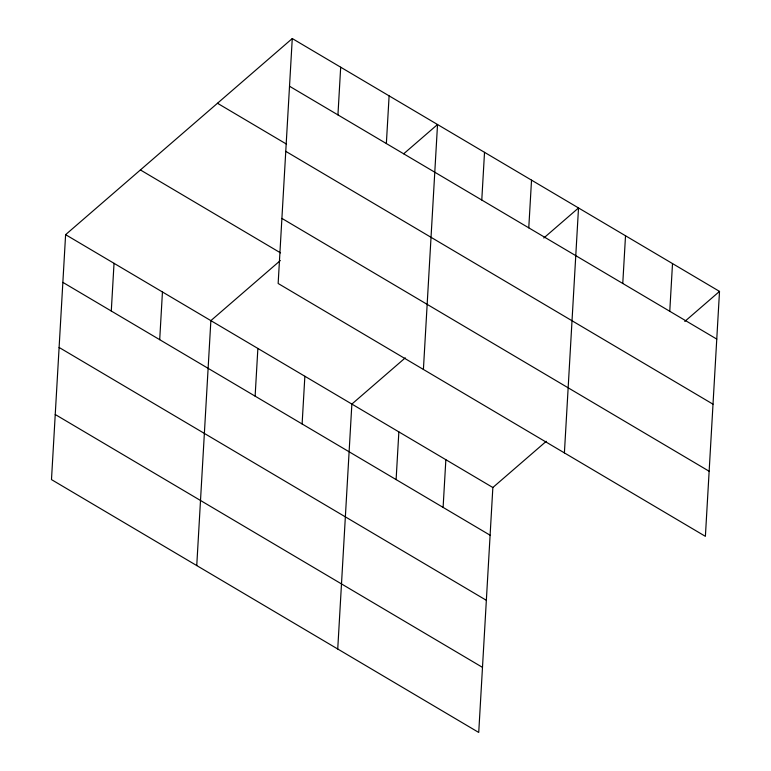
<?xml version="1.0" encoding="UTF-8"?>
<svg xmlns="http://www.w3.org/2000/svg" width="771" height="771" viewBox="0 0 771 771"><rect width="100%" height="100%" fill="white"/><g stroke="black" fill="none" stroke-linecap="round" stroke-linejoin="round"><path stroke-width="1.16" d="M292.267 38.55L278.148 283.487L705.388 536.337L719.516 291.399L292.267 38.55L65.612 234.663L51.484 479.601L478.733 732.45L492.852 487.513L546.282 441.291M111.284 311.021L114.031 263.325M159.703 339.674L162.45 291.978M196.75 565.567L210.869 320.64L280.326 260.54M255.124 396.149L257.871 348.453M302.116 423.963L304.863 376.267M337.939 114.908L340.686 67.202M337.737 649.009L351.865 404.081L405.286 357.85M386.358 143.56L389.114 95.864M396.111 479.591L398.858 431.895M423.404 369.454L437.533 124.516L403.696 153.795M443.103 507.405L445.86 459.699M481.779 200.026L484.525 152.33M528.771 227.84L531.527 180.144M564.401 452.895L578.52 207.958L543.796 238.008M622.766 283.468L625.522 235.772M669.768 311.282L672.514 263.586M684.783 321.449L719.516 291.399M289.52 86.246L716.76 339.095M217.47 103.266L286.494 144.119M285.762 151.338L713.011 404.187M281.897 218.395L709.147 471.245M140.409 169.948L280.519 252.869M65.612 234.663L492.852 487.513M62.856 282.369L490.105 535.219M59.107 347.451L486.347 600.301M55.242 414.509L482.482 667.358"/></g></svg>
